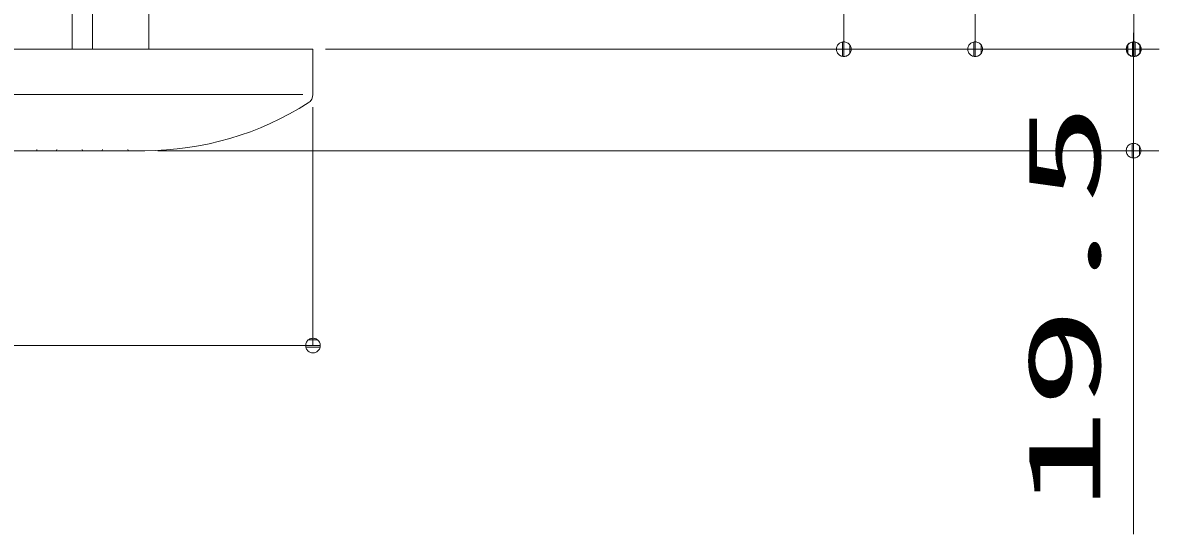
# Model space of a CAD drawing. Units: millimetres on the paper. Extents: x -305 to 305, y -152 to 152.
# Drawn here: x 42.76 to 87.59, y 32.18 to 52.34 of the extents above; entities that cross this region are included whole.
import ezdxf
from ezdxf.enums import TextEntityAlignment as Align

# ---------------------------------------------------------------- set-up
doc = ezdxf.new("R2010")
doc.units = ezdxf.units.MM
doc.layers.add('0-1_0', color=7, linetype='Continuous', lineweight=9)
doc.layers.add('0-2_S3', color=7, linetype='Continuous', lineweight=9)
doc.styles.add('ＭＳ ゴシック', font='')
doc.styles.get('ＭＳ ゴシック').set_extended_font_data('MS Gothic')

# ---------------------------------------------------------------- blocks, each defined once
blk = doc.blocks.new('_DOTSMALL')
at = {"layer": '0-1_0'}
for p, q in [((0.0746, 0.1), (-0.0746, 0.1)), ((0.1223, -0.0248), (-0.1223, -0.0248))]:
    blk.add_line(p, q, dxfattribs=at)
for points in [[(0.125, 0), (0.124, 0.0157), (0.1211, 0.0311), (0.1162, 0.046), (0.1095, 0.0602), (0.1011, 0.0735), (0.0911, 0.0856), (0.0797, 0.0963), (0.067, 0.1055), (0.0532, 0.1131), (0.0386, 0.1189), (0.0234, 0.1228), (0.0078, 0.1248), (-0.0078, 0.1248), (-0.0234, 0.1228), (-0.0386, 0.1189), (-0.0532, 0.1131), (-0.067, 0.1055), (-0.0797, 0.0963), (-0.0911, 0.0856), (-0.1011, 0.0735), (-0.1095, 0.0602), (-0.1162, 0.046), (-0.1211, 0.0311), (-0.124, 0.0157), (-0.125, 0), (0, 0)], [(-0.125, 0), (-0.124, -0.0157), (-0.1211, -0.0311), (-0.1162, -0.046), (-0.1095, -0.0602), (-0.1011, -0.0735), (-0.0911, -0.0856), (-0.0797, -0.0963), (-0.067, -0.1055), (-0.0532, -0.1131), (-0.0386, -0.1189), (-0.0234, -0.1228), (-0.0078, -0.1248), (0.0078, -0.1248), (0.0234, -0.1228), (0.0386, -0.1189), (0.0532, -0.1131), (0.067, -0.1055), (0.0797, -0.0963), (0.0911, -0.0856), (0.1011, -0.0735), (0.1095, -0.0602), (0.1162, -0.046), (0.1211, -0.0311), (0.124, -0.0157), (0.125, 0), (0, 0)]]:
    blk.add_lwpolyline(points, close=True, dxfattribs=at)

msp = doc.modelspace()

# ---------------------------------------------------------------- linework, layer by layer
at = {"layer": '0-1_0'}
for p, q in [((54.207, 49.016), (54.207, 39.616)), ((54.207, 39.616), (6.207, 39.616))]:
    msp.add_line(p, q, dxfattribs=at)
at = {"layer": '0-2_S3'}
for p, q in [((86.595, 82.804), (86.595, 51.299)), ((47.727, 78.895), (47.727, 51.299)), ((45.507, 77.855), (45.507, 51.299)), ((44.707, 76.496), (44.707, 51.299)), ((80.332, 67.844), (80.332, 51.299)), ((75.149, 58.172), (75.149, 51.299)), ((86.582, 49.619), (86.582, 51.939)), ((54.207, 51.299), (13.22, 51.299)), ((51.107, 51.299), (47.727, 51.299)), ((51.207, 51.299), (47.727, 51.299)), ((54.207, 49.516), (54.207, 51.299)), ((54.707, 51.299), (76.149, 51.299)), ((54.707, 51.299), (83.144, 51.299)), ((58.343, 51.299), (87.582, 51.299)), ((58.343, 51.299), (87.595, 51.299)), ((58.343, 51.299), (81.332, 51.299)), ((86.582, 51.299), (86.582, 47.299)), ((6.607, 49.516), (53.807, 49.516)), ((12.92, 47.299), (47.573, 47.299)), ((48.082, 47.299), (87.582, 47.299)), ((86.582, 47.299), (86.582, 32.179))]:
    msp.add_line(p, q, dxfattribs=at)
for centre, radius, start, end in [((53.807, 49.516), 0.4, 302.5033, 359.9998), ((47.573, 59.299), 12, 270, 302.5033), ((43.347, 47.339), 0.04, 180, 270), ((44.067, 47.339), 0.04, 270, 0), ((45.147, 47.339), 0.04, 180, 270), ((45.867, 47.339), 0.04, 270, 0), ((46.947, 47.339), 0.04, 180, 270)]:
    msp.add_arc(centre, radius, start, end, dxfattribs=at)

# ---------------------------------------------------------------- block references
at = {"layer": '0-1_0', "xscale": 2.32, "yscale": 2.32}
msp.add_blockref('_DOTSMALL', (54.207, 39.616), dxfattribs=at)
at = {"layer": '0-2_S3', "xscale": 2.32, "yscale": 2.32}
for p, rotation in [((75.149, 51.299), 270), ((80.332, 51.299), 270), ((86.582, 51.299), 90), ((86.595, 51.299), 270), ((86.582, 47.299), 270)]:
    msp.add_blockref('_DOTSMALL', p, dxfattribs=dict(at, rotation=rotation))

# ---------------------------------------------------------------- texts
at = {"layer": '0-2_S3', "style": 'ＭＳ ゴシック', "width": 2.05}
msp.add_text('19.5', height=2.886, rotation=90, dxfattribs=at).set_placement((86.137, 33.104), align=Align.BOTTOM_LEFT)

doc.saveas('drawing.dxf')
